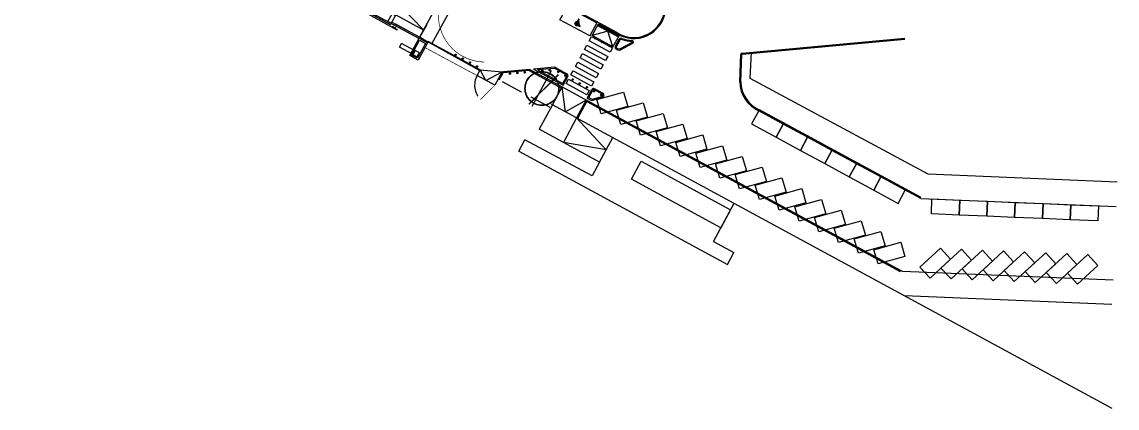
# Model space of a CAD drawing. Header units: millimetres. Extents: x -735 to -481, y 85 to 450.
# Drawn here: x -642.3 to -480.7, y 84.5 to 141.4 of the extents above; entities that cross this region are included whole.
import ezdxf

# ---------------------------------------------------------------- set-up
doc = ezdxf.new("R2010")
doc.units = ezdxf.units.MM
for name, pattern in [('ACAD_ISO04W100', [30, 24, -3, 0, -3]), ('DASHED', [0.75, 0.5, -0.25]), ('HIDDEN2', [4.7625, 3.175, -1.5875])]:
    doc.linetypes.add(name, pattern=pattern)
for name, color, linetype in [('01', 1, 'CONTINUOUS'), ('A CONSTRUIR', 1, 'CONTINUOUS'), ('A-MUROS', 5, 'CONTINUOUS'), ('dib - muro vista2', 2, 'CONTINUOUS'), ('dib-BOXES', 1, 'CONTINUOUS'), ('dib-carp vista 2', 2, 'CONTINUOUS'), ('DIB-CORDON 02', 2, 'CONTINUOUS'), ('dib-demarcacion vial', 52, 'CONTINUOUS'), ('dib-muros corte', 5, 'CONTINUOUS'), ('dib-muros vista 3', 3, 'CONTINUOUS'), ('dib-proyec aereas', 2, 'HIDDEN2'), ('dib-solados', 14, 'CONTINUOUS'), ('PL-SOLADO2', 1, 'CONTINUOUS'), ('solid-252', 252, 'CONTINUOUS'), ('tramas-otras', 14, 'CONTINUOUS'), ('tramas-solados', 14, 'CONTINUOUS'), ('VISTA2', 2, 'CONTINUOUS')]:
    doc.layers.add(name, color=color, linetype=linetype)

# ---------------------------------------------------------------- blocks, each defined once
blk = doc.blocks.new('discap')
at = {"layer": 'dib-demarcacion vial'}
h = blk.add_hatch(color=256, dxfattribs=at)
edge = h.paths.add_edge_path()
edge.add_line((1862.2, 224.73), (1862.25, 224.62))
edge.add_arc((1861.96, 224.76), 0.325, 114.5774, 334.4886, ccw=False)
edge.add_line((1861.82, 225.06), (1861.82, 224.97))
edge.add_arc((1861.96, 224.76), 0.243, 122.5579, 351.4715)
h = blk.add_hatch(color=256, dxfattribs=at)
edge = h.paths.add_edge_path()
edge.add_line((1861.94, 224.94), (1861.94, 225))
edge.add_line((1861.94, 225), (1862.16, 225))
edge.add_line((1862.16, 225), (1862.16, 225.09))
edge.add_line((1862.16, 225.09), (1861.93, 225.09))
edge.add_line((1861.93, 225.09), (1861.93, 225.28))
edge.add_arc((1861.91, 225.36), 0.0862, 278.0876, 572.918)
edge.add_line((1861.84, 225.31), (1861.86, 224.86))
edge.add_line((1861.86, 224.86), (1862.17, 224.86))
edge.add_line((1862.17, 224.86), (1862.34, 224.54))
edge.add_line((1862.34, 224.54), (1862.5, 224.61))
edge.add_line((1862.5, 224.61), (1862.48, 224.68))
edge.add_line((1862.48, 224.68), (1862.38, 224.64))
edge.add_line((1862.38, 224.64), (1862.22, 224.94))
edge.add_line((1862.22, 224.94), (1861.94, 224.94))
blk.add_lwpolyline([(1862.2, 224.73), (1862.25, 224.62, -1.426971), (1861.82, 225.06), (1861.82, 224.97, 1.553386)], format="xyb", close=True, dxfattribs=at)
blk.add_lwpolyline([(1861.94, 224.94), (1861.94, 225), (1862.16, 225), (1862.16, 225.09), (1861.93, 225.09), (1861.93, 225.28, 3.421416), (1861.84, 225.31), (1861.86, 224.86), (1862.17, 224.86), (1862.34, 224.54), (1862.5, 224.61), (1862.48, 224.68), (1862.38, 224.64), (1862.22, 224.94), (1861.94, 224.94)], format="xyb", dxfattribs=at)

msp = doc.modelspace()

# ---------------------------------------------------------------- hatches: boundary and pattern name
at = {"layer": 'solid-252'}
h = msp.add_hatch(dxfattribs=at)
h.set_pattern_fill('ANSI31', color=256, scale=0.01, angle=177.60029)
h.set_pattern_definition([(196.5629053, (-1549.323437, 689.52579), (0.0090509048, -0.0304326079), [])])
edge = h.paths.add_edge_path()
edge.add_arc((-557.756, 139.07), 0.1, 177.60029, 537.60029)
h = msp.add_hatch(dxfattribs=at)
h.set_pattern_fill('ANSI31', color=256, scale=0.01, angle=177.60029)
h.set_pattern_definition([(196.5629053, (-1548.268115, 688.954567), (0.0090509048, -0.0304326079), [])])
edge = h.paths.add_edge_path()
edge.add_arc((-556.7, 138.499), 0.1, 177.60029, 537.60029)
h = msp.add_hatch(dxfattribs=at)
h.set_pattern_fill('ANSI31', color=256, scale=0.01, angle=177.60029)
h.set_pattern_definition([(196.5629053, (-1547.212794, 688.383344), (0.0090509048, -0.0304326079), [])])
edge = h.paths.add_edge_path()
edge.add_arc((-555.645, 137.927), 0.1, 177.60029, 537.60029)
h = msp.add_hatch(dxfattribs=at)
h.set_pattern_fill('ANSI31', color=256, scale=0.01, angle=177.60029)
h.set_pattern_definition([(196.5629053, (-1569.893008, 687.061923), (0.0090509048, -0.0304326079), [])])
edge = h.paths.add_edge_path()
edge.add_arc((-578.325, 136.606), 0.1, 177.60029, 537.60029)
h = msp.add_hatch(dxfattribs=at)
h.set_pattern_fill('ANSI31', color=256, scale=0.01, angle=177.60029)
h.set_pattern_definition([(196.5629053, (-1568.837686, 686.4907), (0.0090509048, -0.0304326079), [])])
edge = h.paths.add_edge_path()
edge.add_arc((-577.27, 136.035), 0.1, 177.60029, 537.60029)
h = msp.add_hatch(dxfattribs=at)
h.set_pattern_fill('ANSI31', color=256, scale=0.01, angle=177.60029)
h.set_pattern_definition([(196.5629053, (-1567.782364, 685.919476), (0.0090509048, -0.0304326079), [])])
edge = h.paths.add_edge_path()
edge.add_arc((-576.215, 135.463), 0.1, 177.60029, 537.60029)
h = msp.add_hatch(dxfattribs=at)
h.set_pattern_fill('ANSI31', color=256, scale=0.01, angle=177.60029)
h.set_pattern_definition([(196.5629053, (-1566.727043, 685.348252), (0.0090509048, -0.0304326079), [])])
edge = h.paths.add_edge_path()
edge.add_arc((-575.159, 134.892), 0.1, 177.60029, 537.60029)
h = msp.add_hatch(dxfattribs=at)
h.set_pattern_fill('ANSI31', color=256, scale=0.01, angle=183.56385)
h.set_pattern_definition([(202.5264723, (-1605.447724, 578.167137), (0.0121637504, -0.0293275583), [])])
edge = h.paths.add_edge_path()
edge.add_arc((-565.525, 134.255), 0.1, 338.57913, 698.57913, ccw=False)
h = msp.add_hatch(dxfattribs=at)
h.set_pattern_fill('ANSI31', color=256, scale=0.01, angle=183.56385)
h.set_pattern_definition([(202.5264723, (-1606.464185, 578.58762), (0.0121637504, -0.0293275583), [])])
edge = h.paths.add_edge_path()
edge.add_arc((-564.429, 134.344), 0.1, 338.57913, 698.57913, ccw=False)
h = msp.add_hatch(dxfattribs=at)
h.set_pattern_fill('ANSI31', color=256, scale=0.01, angle=177.60029)
h.set_pattern_definition([(196.5629053, (-1554.742835, 684.555394), (0.0090509048, -0.0304326079), [])])
edge = h.paths.add_edge_path()
edge.add_arc((-563.175, 134.099), 0.1, 177.60029, 537.60029)
h = msp.add_hatch(dxfattribs=at)
h.set_pattern_fill('ANSI31', color=256, scale=0.01, angle=177.60029)
h.set_pattern_definition([(196.5629053, (-1561.869404, 684.28914), (0.0090509048, -0.0304326079), [])])
edge = h.paths.add_edge_path()
edge.add_arc((-570.302, 133.833), 0.1, 177.60029, 537.60029)
h = msp.add_hatch(dxfattribs=at)
h.set_pattern_fill('ANSI31', color=256, scale=0.01, angle=177.60029)
h.set_pattern_definition([(196.5629053, (-1560.77346, 684.383504), (0.0090509048, -0.0304326079), [])])
edge = h.paths.add_edge_path()
edge.add_arc((-569.206, 133.927), 0.1, 177.60029, 537.60029)
h = msp.add_hatch(dxfattribs=at)
h.set_pattern_fill('ANSI31', color=256, scale=0.01, angle=177.60029)
h.set_pattern_definition([(196.5629053, (-1559.677513, 684.477866), (0.0090509048, -0.0304326079), [])])
edge = h.paths.add_edge_path()
edge.add_arc((-568.11, 134.022), 0.1, 177.60029, 537.60029)
h = msp.add_hatch(dxfattribs=at)
h.set_pattern_fill('ANSI31', color=256, scale=0.01, angle=177.60029)
h.set_pattern_definition([(196.5629053, (-1553.687513, 683.98417), (0.0090509048, -0.0304326079), [])])
edge = h.paths.add_edge_path()
edge.add_arc((-562.12, 133.528), 0.1, 177.60029, 537.60029)
h = msp.add_hatch(dxfattribs=at)
h.set_pattern_fill('ANSI31', color=256, scale=0.01, angle=177.60029)
h.set_pattern_definition([(196.5629053, (-1552.632192, 683.412947), (0.0090509048, -0.0304326079), [])])
edge = h.paths.add_edge_path()
edge.add_arc((-561.064, 132.957), 0.1, 177.60029, 537.60029)
h = msp.add_hatch(dxfattribs=at)
h.set_pattern_fill('ANSI31', color=256, scale=0.01, angle=177.60029)
h.set_pattern_definition([(196.5629053, (-1551.57687, 682.841723), (0.0090509048, -0.0304326079), [])])
edge = h.paths.add_edge_path()
edge.add_arc((-560.009, 132.386), 0.1, 177.60029, 537.60029)
h = msp.add_hatch(dxfattribs=at)
h.set_pattern_fill('ANSI31', color=256, scale=0.01, angle=177.60029)
h.set_pattern_definition([(196.5629053, (-1550.52155, 682.2705), (0.0090509048, -0.0304326079), [])])
edge = h.paths.add_edge_path()
edge.add_arc((-558.954, 131.814), 0.1, 177.60029, 537.60029)
h = msp.add_hatch(dxfattribs=at)
h.set_pattern_fill('ANSI31', color=256, scale=0.01, angle=177.60029)
h.set_pattern_definition([(196.5629053, (-1549.466227, 681.699276), (0.0090509048, -0.0304326079), [])])
edge = h.paths.add_edge_path()
edge.add_arc((-557.899, 131.243), 0.1, 177.60029, 537.60029)
h = msp.add_hatch(dxfattribs=at)
h.set_pattern_fill('ANSI31', color=256, scale=0.01, angle=177.60029)
h.set_pattern_definition([(196.5629053, (-1548.410905, 681.128053), (0.0090509048, -0.0304326079), [])])
edge = h.paths.add_edge_path()
edge.add_arc((-556.843, 130.672), 0.1, 177.60029, 537.60029)
at = {"layer": 'tramas-solados'}
h = msp.add_hatch(dxfattribs=at)
h.set_pattern_fill('NET', color=256, scale=0.05, angle=177.60029, style=0)
h.set_pattern_definition([(241, (-562.85414, 134.57246), (0.138846, -0.076964), []), (331, (-562.85414, 134.57246), (0.076964, 0.138846), [])])
h.paths.add_polyline_path([(-563.611, 133.197, 0.0034675), (-563.633, 133.224), (-564.151, 132.696), (-564.129, 132.684)])

# ---------------------------------------------------------------- linework, layer by layer
at = {"layer": '01', "linetype": 'ACAD_ISO04W100'}
for p, q in [((-586.48, 143.76), (-583.053, 140.261)), ((-567.005, 129.008), (-564.16, 134.263))]:
    msp.add_line(p, q, dxfattribs=at)
at = {"layer": '01', "color": 56, "linetype": 'ACAD_ISO04W100'}
for p, q in [((-567.501, 129.346), (-563.153, 133.65)), ((-567.468, 129.318), (-563.187, 133.678))]:
    msp.add_line(p, q, dxfattribs=at)
at = {"layer": '01', "linetype": 'ACAD_ISO04W100'}
for points in [[(-555.114, 137.753), (-555.843, 140.082), (-558.192, 139.42)], [(-573.846, 132.827), (-574.703, 134.395)], [(-573.846, 132.827), (-571.47, 134.075)]]:
    msp.add_lwpolyline(points, dxfattribs=at)
msp.add_lwpolyline([(-572.528, 132.113), (-575.164, 133.54), (-574.703, 134.395), (-571.468, 134.072)], close=True, dxfattribs=at)
at = {"layer": '01', "color": 56, "linetype": 'ACAD_ISO04W100'}
for radius in [2.515, 2.465]:
    msp.add_circle((-565.582, 131.636), radius, dxfattribs=at)
at = {"layer": 'A CONSTRUIR'}
for centre in [(-587.591, 140.721), (-587.3, 140.56)]:
    msp.add_circle(centre, 0.1, dxfattribs=at)
at = {"layer": 'A-MUROS'}
msp.add_line((-586.984, 140.271), (-586.887, 140.446), dxfattribs=at)
at = {"layer": 'dib - muro vista2'}
for p, q in [((-648.463, 174.549), (-587.875, 140.993)), ((-648.557, 174.372), (-586.984, 140.271))]:
    msp.add_line(p, q, dxfattribs=at)
at = {"layer": 'dib-BOXES'}
for points in [[(-556.865, 127.914), (-557.499, 130.021), (-553.545, 131.108), (-552.912, 129.001)], [(-553.944, 126.332), (-554.577, 128.439), (-550.624, 129.526), (-549.99, 127.419)], [(-551.023, 124.75), (-551.656, 126.857), (-547.703, 127.944), (-547.069, 125.837)], [(-529.994, 126.396), (-533.599, 128.348), (-534.647, 126.413), (-531.041, 124.461)], [(-529.994, 126.396), (-533.599, 128.348), (-534.647, 126.413), (-531.041, 124.461)], [(-548.102, 123.168), (-548.735, 125.275), (-544.782, 126.362), (-544.148, 124.255)], [(-526.388, 124.445), (-529.994, 126.396), (-531.041, 124.461), (-527.435, 122.51)], [(-526.388, 124.445), (-529.994, 126.396), (-531.041, 124.461), (-527.435, 122.51)], [(-545.18, 121.586), (-545.814, 123.693), (-541.861, 124.78), (-541.227, 122.674)], [(-522.782, 122.493), (-526.388, 124.445), (-527.435, 122.51), (-523.83, 120.558)], [(-522.782, 122.493), (-526.388, 124.445), (-527.435, 122.51), (-523.83, 120.558)], [(-542.259, 120.004), (-542.893, 122.111), (-538.939, 123.198), (-538.306, 121.092)], [(-539.337, 118.422), (-539.971, 120.529), (-536.017, 121.616), (-535.384, 119.509)], [(-519.177, 120.541), (-522.782, 122.493), (-523.83, 120.558), (-520.224, 118.606)], [(-519.177, 120.541), (-522.782, 122.493), (-523.83, 120.558), (-520.224, 118.606)], [(-536.415, 116.84), (-537.049, 118.947), (-533.095, 120.034), (-532.462, 117.927)], [(-515.571, 118.59), (-519.177, 120.541), (-520.224, 118.606), (-516.618, 116.655)], [(-515.571, 118.59), (-519.177, 120.541), (-520.224, 118.606), (-516.618, 116.655)], [(-533.494, 115.258), (-534.127, 117.365), (-530.174, 118.452), (-529.54, 116.346)], [(-511.965, 116.638), (-515.571, 118.59), (-516.618, 116.655), (-513.013, 114.703)], [(-511.965, 116.638), (-515.571, 118.59), (-516.618, 116.655), (-513.013, 114.703)], [(-530.573, 113.676), (-531.206, 115.783), (-527.253, 116.871), (-526.619, 114.764)], [(-527.65, 112.094), (-528.284, 114.201), (-524.331, 115.288), (-523.697, 113.181)], [(-508.027, 115.353), (-503.931, 115.182), (-504.023, 112.984), (-508.119, 113.155)], [(-503.931, 115.182), (-499.834, 115.01), (-499.926, 112.812), (-504.023, 112.984)], [(-499.834, 115.01), (-495.738, 114.838), (-495.83, 112.64), (-499.926, 112.812)], [(-495.738, 114.838), (-491.641, 114.667), (-491.733, 112.469), (-495.83, 112.64)], [(-524.728, 110.512), (-525.362, 112.619), (-521.409, 113.706), (-520.775, 111.599)], [(-491.641, 114.667), (-487.545, 114.495), (-487.637, 112.297), (-491.733, 112.469)], [(-487.545, 114.495), (-483.449, 114.323), (-483.541, 112.125), (-487.637, 112.297)], [(-521.807, 108.93), (-522.441, 111.037), (-518.487, 112.124), (-517.854, 110.018)], [(-518.886, 107.348), (-519.52, 109.455), (-515.566, 110.543), (-514.933, 108.436)], [(-515.964, 105.766), (-516.597, 107.873), (-512.644, 108.96), (-512.01, 106.853)], [(-509.807, 105.304), (-506.789, 108.079), (-505.3, 106.459), (-508.318, 103.684)], [(-506.698, 105.173), (-503.68, 107.948), (-502.191, 106.329), (-505.209, 103.554)], [(-503.59, 105.043), (-500.572, 107.818), (-499.083, 106.199), (-502.101, 103.424)], [(-500.481, 104.913), (-497.463, 107.688), (-495.974, 106.069), (-498.992, 103.293)], [(-497.373, 104.782), (-494.355, 107.558), (-492.865, 105.938), (-495.883, 103.163)], [(-494.264, 104.652), (-491.246, 107.427), (-489.757, 105.808), (-492.775, 103.033)], [(-491.156, 104.522), (-488.138, 107.297), (-486.648, 105.678), (-489.666, 102.902)], [(-488.047, 104.392), (-485.029, 107.167), (-483.54, 105.547), (-486.558, 102.772)]]:
    msp.add_lwpolyline(points, close=True, dxfattribs=at)
at = {"layer": 'dib-carp vista 2'}
msp.add_arc((-512.351, 105.326), 0.6, 241.56291, 267.60029, dxfattribs=at)
at = {"layer": 'DIB-CORDON 02'}
for p, q in [((-595.947, 145.618), (-583.69, 139.013)), ((-587.159, 142.479), (-583.023, 140.245)), ((-587.733, 141.418), (-583.595, 139.189)), ((-582.591, 141.08), (-583.629, 139.207)), ((-558.192, 139.42), (-557.239, 141.179)), ((-557.382, 140.915), (-554.304, 139.248)), ((-557.239, 141.179), (-554.029, 139.441)), ((-583.719, 139.029), (-583.72, 139.029)), ((-555.114, 137.753), (-558.192, 139.42)), ((-555.114, 137.753), (-554.161, 139.512)), ((-536.059, 136.85), (-512.028, 139.053)), ((-554.217, 138.858), (-554.764, 137.849)), ((-554.147, 138.673), (-554.632, 137.777)), ((-536.031, 136.703), (-512.014, 138.904)), ((-536.384, 132.595), (-536.213, 136.689)), ((-536.235, 132.589), (-536.064, 136.67)), ((-567.49, 134.276), (-571.27, 133.95)), ((-567.356, 134.431), (-571.267, 134.087)), ((-567.49, 134.276), (-562.695, 131.68)), ((-567.356, 134.431), (-562.599, 131.856)), ((-563.71, 134.751), (-566.813, 134.478)), ((-566.813, 134.478), (-562.457, 132.12)), ((-563.714, 134.601), (-566.221, 134.385)), ((-566.221, 134.385), (-562.493, 132.367)), ((-563.646, 134.583), (-561.959, 133.67)), ((-563.574, 134.715), (-561.887, 133.802)), ((-571.411, 133.862), (-571.927, 132.909)), ((-571.538, 133.943), (-571.811, 133.439)), ((-562.493, 132.367), (-561.898, 133.466)), ((-562.457, 132.12), (-561.766, 133.395)), ((-564.028, 129.218), (-562.599, 131.856)), ((-558.905, 130.198), (-558.215, 131.473)), ((-558.678, 130.302), (-558.083, 131.401)), ((-559.148, 129.748), (-560.476, 127.295)), ((-559.01, 129.689), (-560.344, 127.224)), ((-558.96, 129.713), (-512.709, 104.666)), ((-558.926, 129.865), (-512.637, 104.798)), ((-564.028, 129.218), (-565.979, 125.613)), ((-564.028, 129.218), (-564.159, 129.289)), ((-509.677, 115.422), (-533.569, 128.335)), ((-509.677, 115.422), (-533.569, 128.335)), ((-509.605, 115.554), (-533.503, 128.47)), ((-560.476, 127.295), (-481.463, 84.527)), ((-557.073, 120.792), (-565.979, 125.613)), ((-551.759, 125.989), (-551.761, 125.985)), ((-568.998, 122.383), (-568.085, 124.077)), ((-558.177, 118.742), (-568.085, 124.077)), ((-568.998, 122.383), (-538.216, 105.713)), ((-557.073, 120.792), (-558.177, 118.742)), ((-509.677, 115.422), (-480.86, 114.215)), ((-509.677, 115.422), (-480.86, 114.215)), ((-540.267, 109.099), (-537.232, 114.706)), ((-540.267, 109.099), (-537.263, 107.472)), ((-538.216, 105.713), (-537.263, 107.472)), ((-512.377, 104.726), (-481.312, 103.424)), ((-512.102, 101.111), (-481.463, 99.827))]:
    msp.add_line(p, q, dxfattribs=at)
msp.add_lwpolyline([(-583.629, 139.207), (-581.824, 138.23), (-579.348, 142.804), (-581.153, 143.781)], close=True, dxfattribs=at)
msp.add_lwpolyline([(-574.699, 134.401), (-582.381, 138.559), (-582.487, 138.364)], dxfattribs=at)
for points in [[(-552.198, 138.271), (-554.035, 137.291, -0.2517478), (-554.366, 137.292), (-554.643, 137.442)], [(-552.278, 138.399), (-554.034, 137.462, -0.2517478), (-554.366, 137.463), (-554.571, 137.574)], [(-558.905, 130.198), (-558.278, 129.858), (-556.68, 130.298, 0.6757843), (-556.606, 130.943), (-557.808, 131.594)], [(-558.678, 130.302), (-558.19, 130.038), (-556.72, 130.443, 0.6757843), (-556.678, 130.811), (-557.88, 131.462)]]:
    msp.add_lwpolyline(points, format="xyb", dxfattribs=at)
for centre, radius, start, end in [((-552.025, 143.706), 4.713, 244.83312, 357.88614), ((-553.909, 138.692), 0.35, 69.39951, 151.57424), ((-552.025, 143.706), 5.006, 249.39951, 266.73279), ((-554.5, 137.706), 0.3, 151.57424, 241.57424), ((-554.5, 137.706), 0.15, 151.57424, 241.57424), ((-553.839, 138.507), 0.35, 70.76282, 151.57424), ((-552.025, 143.706), 5.156, 250.76282, 266.73279), ((-552.323, 138.472), 0.086, 294.09813, 86.73279), ((-552.324, 138.472), 0.236, 294.17103, 86.68748), ((-536.032, 136.671), 0.182, 92.62508, 179.80259), ((-536.023, 136.662), 0.0412, 89.23169, 169.2128), ((-563.717, 134.451), 0.15, 61.57424, 88.64161), ((-563.717, 134.451), 0.3, 61.57424, 88.64161), ((-571.265, 133.757), 0.33, 90.56463, 145.65466), ((-571.204, 133.689), 0.269, 104.16441, 140.13259), ((-562.03, 133.538), 0.15, 331.57424, 61.57424), ((-562.03, 133.538), 0.3, 331.57424, 61.57424), ((-531.578, 132.712), 4.808, 181.39036, 245.52518), ((-531.578, 132.712), 4.658, 181.39036, 245.58793), ((-557.951, 131.33), 0.3, 61.57424, 151.57424), ((-557.951, 131.33), 0.15, 61.57424, 151.57424), ((-558.976, 129.69), 0.182, 74.20318, 161.38069), ((-558.972, 129.675), 0.0403, 72.19586, 159.92422)]:
    msp.add_arc(centre, radius, start, end, dxfattribs=at)
at = {"layer": 'dib-demarcacion vial', "linetype": 'DASHED', "const_width": 0.1}
msp.add_lwpolyline([(-580.041, 145.68, 0.5624279), (-574.086, 135.532)], format="xyb", dxfattribs=at)
at = {"layer": 'dib-demarcacion vial', "const_width": 0.1}
msp.add_lwpolyline([(-557.481, 141.31), (-558.529, 139.375)], dxfattribs=at)
at = {"layer": 'dib-demarcacion vial'}
for points in [[(-555.534, 136.999), (-558.603, 138.661), (-558.262, 139.29), (-555.193, 137.628)], [(-556.216, 135.74), (-559.285, 137.401), (-558.944, 138.031), (-555.875, 136.369)], [(-556.895, 134.486), (-559.964, 136.148), (-559.623, 136.777), (-556.554, 135.115)], [(-558.258, 131.967), (-561.327, 133.629), (-560.986, 134.259), (-557.918, 132.597)], [(-557.577, 133.227), (-560.645, 134.889), (-560.305, 135.518), (-557.236, 133.856)], [(-558.937, 130.714), (-562.006, 132.376), (-561.665, 133.005), (-558.596, 131.343)]]:
    msp.add_lwpolyline(points, close=True, dxfattribs=at)
at = {"layer": 'dib-muros corte'}
for points in [[(-587.826, 141.246), (-588.31, 141.507), (-587.69, 142.652), (-587.206, 142.391)], [(-583.72, 139.029), (-582.488, 138.362), (-583.867, 135.815), (-585.098, 136.481)], [(-583.639, 138.758), (-582.759, 138.281), (-583.948, 136.086), (-584.827, 136.562)]]:
    msp.add_lwpolyline(points, close=True, dxfattribs=at)
for centre in [(-557.756, 139.07), (-556.7, 138.499), (-555.645, 137.927), (-578.325, 136.606), (-577.27, 136.035), (-576.215, 135.463), (-575.159, 134.892), (-565.525, 134.255), (-564.429, 134.344), (-563.175, 134.099), (-570.302, 133.833), (-569.206, 133.927), (-568.11, 134.022), (-562.12, 133.528), (-561.064, 132.957), (-560.009, 132.386), (-558.954, 131.814), (-557.899, 131.243), (-556.843, 130.672)]:
    msp.add_circle(centre, 0.1, dxfattribs=at)
at = {"layer": 'dib-muros vista 3'}
msp.add_lwpolyline([(-539.176, 111.115), (-552.366, 118.258), (-550.938, 120.896), (-537.748, 113.753)], close=True, dxfattribs=at)
at = {"layer": 'dib-proyec aereas'}
for p, q in [((-574.684, 134.393), (-583.623, 139.205)), ((-564.394, 128.854), (-572.059, 132.98))]:
    msp.add_line(p, q, dxfattribs=at)
at = {"layer": 'dib-proyec aereas', "color": 252}
for points in [[(-586.589, 137.748), (-586.303, 138.275)], [(-584.583, 136.662), (-586.589, 137.748)], [(-584.297, 137.19), (-586.303, 138.275)], [(-584.583, 136.662), (-584.297, 137.19)]]:
    msp.add_lwpolyline(points, dxfattribs=at)
msp.add_lwpolyline([(-584.006, 136.293), (-583.673, 136.909), (-584.289, 137.242), (-584.622, 136.626)], close=True, dxfattribs=at)
at = {"layer": 'dib-proyec aereas'}
msp.add_arc((-572.524, 132.11), 3, 151.68088, 224.81125, dxfattribs=at)
at = {"layer": 'dib-solados'}
for p, q in [((-562.599, 131.856), (-558.913, 129.861)), ((-560.476, 127.295), (-564.028, 129.218)), ((-560.476, 127.295), (-562.427, 123.69)), ((-560.476, 127.295), (-556.097, 122.594)), ((-556.097, 122.594), (-562.427, 123.69)), ((-557.073, 120.792), (-555.121, 124.397))]:
    msp.add_line(p, q, dxfattribs=at)
msp.add_lwpolyline([(-559.048, 129.934), (-562.125, 128.188), (-562.599, 131.856)], dxfattribs=at)
at = {"layer": 'PL-SOLADO2'}
for p, q in [((-534.838, 133.114), (-534.676, 136.977)), ((-508.588, 118.98), (-534.838, 133.114)), ((-480.709, 117.812), (-508.588, 118.98))]:
    msp.add_line(p, q, dxfattribs=at)
at = {"layer": 'solid-252', "color": 252, "const_width": 0.1}
for points in [[(-575.162, 133.538), (-582.859, 137.677)], [(-572.524, 132.11), (-574.652, 129.996)]]:
    msp.add_lwpolyline(points, dxfattribs=at)
at = {"layer": 'tramas-otras'}
for p, q in [((-557.229, 141.113), (-557.325, 140.937)), ((-557.142, 141.065), (-557.237, 140.889)), ((-557.054, 141.018), (-557.149, 140.842)), ((-556.966, 140.97), (-557.061, 140.794)), ((-556.878, 140.922), (-556.973, 140.746)), ((-556.878, 140.922), (-556.973, 140.746)), ((-556.79, 140.875), (-556.885, 140.699)), ((-556.702, 140.827), (-556.797, 140.651)), ((-556.614, 140.78), (-556.709, 140.604)), ((-556.526, 140.732), (-556.621, 140.556)), ((-556.438, 140.684), (-556.533, 140.508)), ((-556.35, 140.637), (-556.445, 140.461)), ((-556.262, 140.589), (-556.357, 140.413)), ((-556.262, 140.589), (-556.357, 140.413)), ((-556.174, 140.541), (-556.27, 140.366)), ((-556.086, 140.494), (-556.182, 140.318)), ((-555.998, 140.446), (-556.094, 140.27)), ((-555.91, 140.399), (-556.006, 140.223)), ((-555.823, 140.351), (-555.918, 140.175)), ((-555.823, 140.351), (-555.918, 140.175)), ((-555.735, 140.303), (-555.83, 140.127)), ((-555.647, 140.256), (-555.742, 140.08)), ((-555.559, 140.208), (-555.654, 140.032)), ((-555.471, 140.161), (-555.566, 139.985)), ((-555.383, 140.113), (-555.478, 139.937)), ((-555.295, 140.065), (-555.39, 139.889)), ((-555.207, 140.018), (-555.302, 139.842)), ((-555.207, 140.018), (-555.302, 139.842)), ((-555.119, 139.97), (-555.214, 139.794)), ((-555.031, 139.922), (-555.126, 139.746)), ((-554.943, 139.875), (-555.038, 139.699)), ((-554.855, 139.827), (-554.951, 139.651)), ((-554.767, 139.78), (-554.863, 139.604)), ((-554.679, 139.732), (-554.775, 139.556)), ((-554.591, 139.684), (-554.687, 139.508)), ((-554.591, 139.684), (-554.687, 139.508)), ((-554.504, 139.637), (-554.599, 139.461)), ((-554.416, 139.589), (-554.511, 139.413)), ((-554.328, 139.541), (-554.423, 139.365))]:
    msp.add_line(p, q, dxfattribs=at)
msp.add_lwpolyline([(-561.877, 143.691), (-557.481, 141.31), (-558.528, 139.374), (-562.925, 141.755)], close=True, dxfattribs=at)
at = {"layer": 'tramas-solados'}
msp.add_line((-554.43, 139.828), (-565.725, 145.945), dxfattribs=at)
msp.add_arc((-552.025, 143.706), 4.563, 238.29269, 357.88614, dxfattribs=at)
at = {"layer": 'VISTA2'}
msp.add_line((-587.184, 141.148), (-574.772, 134.268), dxfattribs=at)

# ---------------------------------------------------------------- block references
at = {"layer": 'dib-BOXES', "rotation": 334.0682528339407}
msp.add_blockref('discap', (-2333.16, 753.297), dxfattribs=at)

doc.saveas('drawing.dxf')
